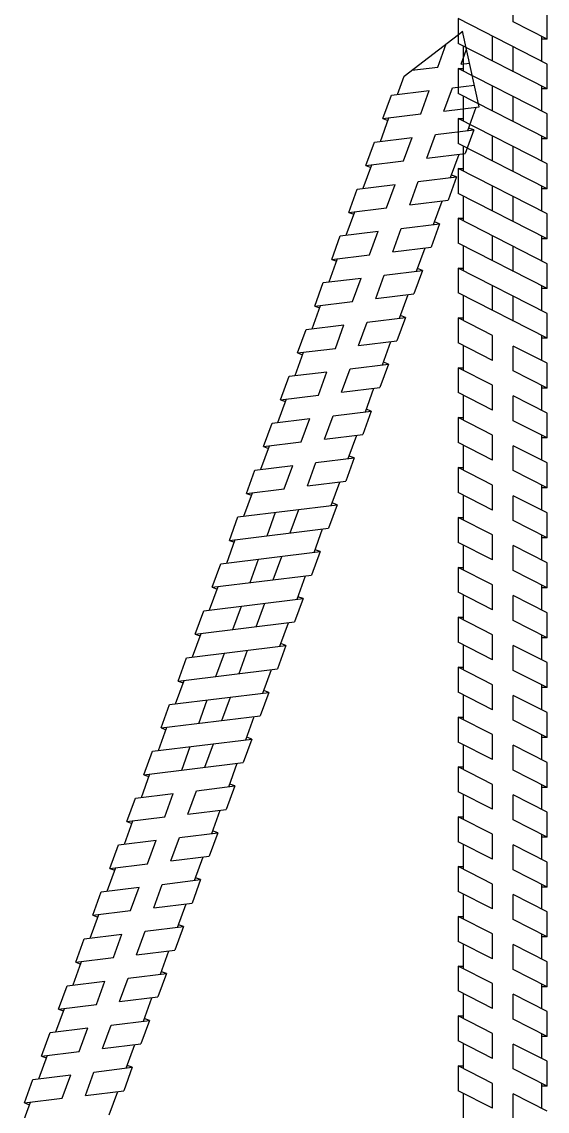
# Model space of a CAD drawing. Header units: millimetres. Extents: x -1985 to 969, y 203 to 500.
# Drawn here: x -1868.03 to -1865.08, y 467.37 to 473.48 of the extents above; entities that cross this region are included whole.
import ezdxf

# ---------------------------------------------------------------- set-up
doc = ezdxf.new("R2010")
doc.units = ezdxf.units.MM
doc.layers.add('ШПАЛА', color=7, linetype='Continuous')

msp = doc.modelspace()

# ---------------------------------------------------------------- linework, layer by layer
at = {"color": 252}
for p, q in [((-1865.0829, 473.2471), (-1865.5829, 473.5019)), ((-1865.5829, 473.5019), (-1865.5829, 473.3619)), ((-1865.0829, 473.3873), (-1865.0829, 473.5273)), ((-1865.0829, 473.3873), (-1865.2731, 473.4842)), ((-1865.8862, 473.178), (-1865.5568, 473.4312)), ((-1865.4641, 473.0068), (-1865.5579, 473.4317)), ((-1865.0829, 473.3873), (-1865.1128, 473.3873)), ((-1865.0829, 473.1071), (-1865.5829, 473.3619)), ((-1865.8422, 473.2119), (-1865.6965, 473.2298)), ((-1865.0829, 472.9669), (-1865.5829, 473.2217)), ((-1865.5829, 473.2217), (-1865.5528, 473.2217)), ((-1865.5829, 473.2217), (-1865.5829, 473.0817)), ((-1865.5663, 473.2457), (-1865.5182, 473.2517)), ((-1865.0829, 473.1071), (-1865.0829, 473.2471)), ((-1865.9563, 473.072), (-1865.7445, 473.098)), ((-1865.6142, 473.114), (-1865.4911, 473.1291)), ((-1865.0829, 472.8269), (-1865.5829, 473.0817)), ((-1865.0829, 473.1071), (-1865.1128, 473.1071)), ((-1866.0042, 472.9404), (-1865.9563, 473.072)), ((-1866.0042, 472.9404), (-1865.7924, 472.9665)), ((-1865.6621, 472.9824), (-1865.4641, 473.0068)), ((-1865.0829, 472.8269), (-1865.0829, 472.9669)), ((-1866.0042, 472.9404), (-1865.9761, 472.9302)), ((-1865.0829, 472.6867), (-1865.5829, 472.9415)), ((-1865.5829, 472.9415), (-1865.5528, 472.9415)), ((-1865.5829, 472.9415), (-1865.5829, 472.8015)), ((-1866.0522, 472.8087), (-1865.8403, 472.8347)), ((-1865.7101, 472.8507), (-1865.4952, 472.8771)), ((-1865.4952, 472.8771), (-1865.5431, 472.7455)), ((-1865.4952, 472.8771), (-1865.5235, 472.8874)), ((-1866.1, 472.6771), (-1866.0522, 472.8087)), ((-1865.0829, 472.5467), (-1865.5829, 472.8015)), ((-1865.0829, 472.8269), (-1865.1128, 472.8269)), ((-1865.7579, 472.7192), (-1865.5431, 472.7455)), ((-1866.1, 472.6771), (-1865.8882, 472.7032)), ((-1866.1, 472.6771), (-1866.072, 472.6669)), ((-1865.0829, 472.4062), (-1865.5829, 472.661)), ((-1865.5829, 472.661), (-1865.5528, 472.661)), ((-1865.5829, 472.661), (-1865.5829, 472.521)), ((-1865.0829, 472.5467), (-1865.0829, 472.6867)), ((-1865.806, 472.5871), (-1865.5911, 472.6135)), ((-1865.5911, 472.6135), (-1865.639, 472.482)), ((-1865.5911, 472.6135), (-1865.6194, 472.6238)), ((-1866.196, 472.4136), (-1866.1481, 472.5451)), ((-1866.1481, 472.5451), (-1865.9363, 472.5711)), ((-1865.0829, 472.5467), (-1865.1128, 472.5467)), ((-1865.8539, 472.4556), (-1865.639, 472.482)), ((-1865.0829, 472.2662), (-1865.5829, 472.521)), ((-1866.196, 472.4136), (-1865.9841, 472.4396)), ((-1866.196, 472.4136), (-1866.1679, 472.4033)), ((-1865.0829, 472.2662), (-1865.0829, 472.4062)), ((-1865.9018, 472.3238), (-1865.6869, 472.3502)), ((-1865.6869, 472.3502), (-1865.7348, 472.2187)), ((-1865.6869, 472.3502), (-1865.7153, 472.3605)), ((-1865.0829, 472.126), (-1865.5829, 472.3808)), ((-1865.5829, 472.3808), (-1865.5528, 472.3808)), ((-1865.5829, 472.3808), (-1865.5829, 472.2408)), ((-1866.2918, 472.1503), (-1866.2439, 472.2818)), ((-1866.2439, 472.2818), (-1866.0321, 472.3078)), ((-1865.9497, 472.1923), (-1865.7348, 472.2187)), ((-1865.0829, 471.986), (-1865.5829, 472.2408)), ((-1865.0829, 472.2662), (-1865.1128, 472.2662)), ((-1866.2918, 472.1503), (-1866.08, 472.1763)), ((-1866.2918, 472.1503), (-1866.2637, 472.1401)), ((-1865.7824, 472.088), (-1865.8107, 472.0983)), ((-1865.0829, 471.8469), (-1865.5829, 472.1017)), ((-1865.5829, 472.1017), (-1865.5528, 472.1017)), ((-1865.5829, 472.1017), (-1865.5829, 471.9617)), ((-1865.0829, 471.986), (-1865.0829, 472.126)), ((-1866.3394, 472.0196), (-1866.1275, 472.0456)), ((-1865.9973, 472.0616), (-1865.7824, 472.088)), ((-1865.7824, 472.088), (-1865.8303, 471.9564)), ((-1866.3873, 471.888), (-1866.3394, 472.0196)), ((-1865.0829, 471.986), (-1865.1128, 471.986)), ((-1866.3873, 471.888), (-1866.1754, 471.914)), ((-1866.0452, 471.93), (-1865.8303, 471.9564)), ((-1865.0829, 471.7069), (-1865.5829, 471.9617)), ((-1866.3873, 471.888), (-1866.3592, 471.8778)), ((-1866.0931, 471.7983), (-1865.8782, 471.8247)), ((-1865.8782, 471.8247), (-1865.9261, 471.6931)), ((-1865.8782, 471.8247), (-1865.9065, 471.835)), ((-1865.5829, 471.8215), (-1865.5528, 471.8215)), ((-1865.5829, 471.8215), (-1865.5829, 471.6815)), ((-1865.39, 471.7232), (-1865.5829, 471.8215)), ((-1865.0829, 471.7069), (-1865.0829, 471.8469)), ((-1866.4831, 471.6247), (-1866.4352, 471.7563)), ((-1866.4352, 471.7563), (-1866.2234, 471.7823)), ((-1866.141, 471.6667), (-1865.9261, 471.6931)), ((-1865.39, 471.5832), (-1865.5829, 471.6815)), ((-1865.0829, 471.7069), (-1865.1128, 471.7069)), ((-1866.4831, 471.6247), (-1866.2713, 471.6507)), ((-1866.4831, 471.6247), (-1866.455, 471.6145)), ((-1865.0829, 471.5667), (-1865.2731, 471.6636)), ((-1866.1887, 471.5357), (-1865.9738, 471.5621)), ((-1865.9738, 471.5621), (-1866.0217, 471.4306)), ((-1865.9738, 471.5621), (-1866.0021, 471.5724)), ((-1865.0829, 471.4267), (-1865.0829, 471.5667)), ((-1866.5787, 471.3622), (-1866.5308, 471.4937)), ((-1866.5308, 471.4937), (-1866.3189, 471.5197)), ((-1865.5829, 471.5421), (-1865.5528, 471.5421)), ((-1865.5829, 471.5421), (-1865.5829, 471.4021)), ((-1865.39, 471.4438), (-1865.5829, 471.5421)), ((-1865.0829, 471.4267), (-1865.2731, 471.5236)), ((-1866.2365, 471.4042), (-1866.0217, 471.4306)), ((-1865.0829, 471.4267), (-1865.1128, 471.4267)), ((-1866.5787, 471.3622), (-1866.3668, 471.3882)), ((-1866.5787, 471.3622), (-1866.5506, 471.352)), ((-1865.39, 471.3038), (-1865.5829, 471.4021)), ((-1865.0829, 471.2874), (-1865.2731, 471.3843)), ((-1866.0696, 471.2988), (-1866.0979, 471.3091)), ((-1866.6266, 471.2304), (-1866.4148, 471.2565)), ((-1866.2845, 471.2724), (-1866.0696, 471.2988)), ((-1866.0696, 471.2988), (-1866.1175, 471.1673)), ((-1865.5829, 471.2619), (-1865.5528, 471.2619)), ((-1865.5829, 471.2619), (-1865.5829, 471.1219)), ((-1865.39, 471.1637), (-1865.5829, 471.2619)), ((-1865.0829, 471.1474), (-1865.2731, 471.2443)), ((-1865.0829, 471.1474), (-1865.0829, 471.2874)), ((-1866.6745, 471.0989), (-1866.6266, 471.2304)), ((-1866.6745, 471.0989), (-1866.4626, 471.1249)), ((-1866.3324, 471.1409), (-1866.1175, 471.1673)), ((-1865.39, 471.0237), (-1865.5829, 471.1219)), ((-1865.0829, 471.1474), (-1865.1128, 471.1474)), ((-1866.6745, 471.0989), (-1866.6464, 471.0887)), ((-1865.0829, 471.0072), (-1865.2731, 471.1041)), ((-1866.3802, 471.0094), (-1866.1654, 471.0358)), ((-1866.1654, 471.0358), (-1866.2133, 470.9042)), ((-1866.1654, 471.0358), (-1866.1937, 471.0461)), ((-1865.0829, 470.8672), (-1865.0829, 471.0072)), ((-1866.7702, 470.8358), (-1866.7224, 470.9674)), ((-1866.7224, 470.9674), (-1866.5105, 470.9934)), ((-1865.5829, 470.9812), (-1865.5528, 470.9812)), ((-1865.5829, 470.9812), (-1865.5829, 470.8412)), ((-1865.39, 470.8829), (-1865.5829, 470.9812)), ((-1865.0829, 470.8672), (-1865.2731, 470.9641)), ((-1866.4281, 470.8778), (-1866.2133, 470.9042)), ((-1866.7702, 470.8358), (-1866.5584, 470.8618)), ((-1866.7702, 470.8358), (-1866.7422, 470.8256)), ((-1865.39, 470.7429), (-1865.5829, 470.8412)), ((-1865.0829, 470.7265), (-1865.2731, 470.8233)), ((-1865.0829, 470.8672), (-1865.1128, 470.8672)), ((-1866.8182, 470.7041), (-1866.2612, 470.7725)), ((-1866.2612, 470.7725), (-1866.3091, 470.6409)), ((-1866.2612, 470.7725), (-1866.2895, 470.7828)), ((-1866.8661, 470.5725), (-1866.8182, 470.7041)), ((-1865.5829, 470.701), (-1865.5528, 470.701)), ((-1865.5829, 470.701), (-1865.5829, 470.561)), ((-1865.39, 470.6027), (-1865.5829, 470.701)), ((-1865.0829, 470.5865), (-1865.0829, 470.7265)), ((-1866.8661, 470.5725), (-1866.3091, 470.6409)), ((-1865.0829, 470.5865), (-1865.2731, 470.6833)), ((-1866.8661, 470.5725), (-1866.838, 470.5623)), ((-1865.0829, 470.5865), (-1865.1128, 470.5865)), ((-1866.914, 470.4408), (-1866.357, 470.5092)), ((-1866.357, 470.5092), (-1866.4049, 470.3776)), ((-1866.357, 470.5092), (-1866.3853, 470.5195)), ((-1865.39, 470.4627), (-1865.5829, 470.561)), ((-1865.0829, 470.4463), (-1865.2731, 470.5432)), ((-1865.0829, 470.3063), (-1865.0829, 470.4463)), ((-1866.9619, 470.3092), (-1866.914, 470.4408)), ((-1865.5829, 470.4208), (-1865.5528, 470.4208)), ((-1865.5829, 470.4208), (-1865.5829, 470.2808)), ((-1865.39, 470.3225), (-1865.5829, 470.4208)), ((-1865.0829, 470.3063), (-1865.2731, 470.4032)), ((-1866.9619, 470.3092), (-1866.4049, 470.3776)), ((-1866.9619, 470.3092), (-1866.9338, 470.299)), ((-1865.39, 470.1825), (-1865.5829, 470.2808)), ((-1865.0829, 470.1661), (-1865.2731, 470.263)), ((-1865.0829, 470.3063), (-1865.1128, 470.3063)), ((-1867.0098, 470.1775), (-1866.4529, 470.2459)), ((-1866.4529, 470.2459), (-1866.5007, 470.1143)), ((-1866.4529, 470.2459), (-1866.4812, 470.2562)), ((-1867.0577, 470.0459), (-1867.0098, 470.1775)), ((-1865.5829, 470.1406), (-1865.5528, 470.1406)), ((-1865.5829, 470.1406), (-1865.5829, 470.0006)), ((-1865.39, 470.0423), (-1865.5829, 470.1406)), ((-1865.0829, 470.0261), (-1865.0829, 470.1661)), ((-1867.0577, 470.0459), (-1866.5007, 470.1143)), ((-1865.0829, 470.0261), (-1865.2731, 470.123)), ((-1867.0577, 470.0459), (-1867.0297, 470.0357)), ((-1865.0829, 470.0261), (-1865.1128, 470.0261)), ((-1867.1058, 469.9139), (-1866.5488, 469.9823)), ((-1866.5488, 469.9823), (-1866.5967, 469.8507)), ((-1866.5488, 469.9823), (-1866.5771, 469.9926)), ((-1865.39, 469.9023), (-1865.5829, 470.0006)), ((-1865.0829, 469.8859), (-1865.2731, 469.9828)), ((-1867.1537, 469.7823), (-1867.1058, 469.9139)), ((-1867.1537, 469.7823), (-1866.5967, 469.8507)), ((-1865.5829, 469.8601), (-1865.5528, 469.8601)), ((-1865.5829, 469.8601), (-1865.5829, 469.7201)), ((-1865.39, 469.7619), (-1865.5829, 469.8601)), ((-1865.0829, 469.7459), (-1865.2731, 469.8428)), ((-1865.0829, 469.7459), (-1865.0829, 469.8859)), ((-1867.1537, 469.7823), (-1867.1256, 469.7721)), ((-1867.2016, 469.6506), (-1866.6446, 469.719)), ((-1866.6446, 469.719), (-1866.6925, 469.5874)), ((-1866.6446, 469.719), (-1866.6729, 469.7293)), ((-1865.39, 469.6219), (-1865.5829, 469.7201)), ((-1865.0829, 469.7459), (-1865.1128, 469.7459)), ((-1867.2495, 469.5191), (-1867.2016, 469.6506)), ((-1865.0829, 469.6054), (-1865.2731, 469.7023)), ((-1867.2495, 469.5191), (-1866.6925, 469.5874)), ((-1865.0829, 469.4654), (-1865.0829, 469.6054)), ((-1865.5829, 469.5799), (-1865.5528, 469.5799)), ((-1865.5829, 469.5799), (-1865.5829, 469.4399)), ((-1865.39, 469.4817), (-1865.5829, 469.5799)), ((-1865.0829, 469.4654), (-1865.2731, 469.5623)), ((-1867.2495, 469.5191), (-1867.2214, 469.5088)), ((-1866.7401, 469.4567), (-1866.7684, 469.467)), ((-1865.0829, 469.4654), (-1865.1128, 469.4654)), ((-1867.2971, 469.3883), (-1866.7401, 469.4567)), ((-1866.7401, 469.4567), (-1866.788, 469.3252)), ((-1865.39, 469.3417), (-1865.5829, 469.4399)), ((-1865.0829, 469.3252), (-1865.2731, 469.4221)), ((-1867.345, 469.2568), (-1867.2971, 469.3883)), ((-1867.345, 469.2568), (-1866.788, 469.3252)), ((-1865.5829, 469.3008), (-1865.5528, 469.3008)), ((-1865.5829, 469.3008), (-1865.5829, 469.1608)), ((-1865.39, 469.2026), (-1865.5829, 469.3008)), ((-1865.0829, 469.1852), (-1865.2731, 469.2821)), ((-1865.0829, 469.1852), (-1865.0829, 469.3252)), ((-1867.345, 469.2568), (-1867.3169, 469.2466)), ((-1867.0508, 469.1671), (-1866.8359, 469.1934)), ((-1866.8359, 469.1934), (-1866.8838, 469.0619)), ((-1866.8359, 469.1934), (-1866.8642, 469.2037)), ((-1865.39, 469.0626), (-1865.5829, 469.1608)), ((-1865.0829, 469.1852), (-1865.1128, 469.1852)), ((-1867.4408, 468.9935), (-1867.3929, 469.1251)), ((-1867.3929, 469.1251), (-1867.1811, 469.1511)), ((-1865.0829, 469.0461), (-1865.2731, 469.143)), ((-1867.0987, 469.0355), (-1866.8838, 469.0619)), ((-1865.0829, 468.9061), (-1865.0829, 469.0461)), ((-1867.4408, 468.9935), (-1867.2289, 469.0195)), ((-1867.4408, 468.9935), (-1867.4127, 468.9833)), ((-1865.5829, 469.0207), (-1865.5528, 469.0207)), ((-1865.5829, 469.0207), (-1865.5829, 468.8807)), ((-1865.39, 468.9224), (-1865.5829, 469.0207)), ((-1865.0829, 468.9061), (-1865.2731, 469.003)), ((-1867.1463, 468.9045), (-1866.9315, 468.9309)), ((-1866.9315, 468.9309), (-1866.9794, 468.7993)), ((-1866.9315, 468.9309), (-1866.9598, 468.9412)), ((-1867.5363, 468.731), (-1867.4885, 468.8625)), ((-1867.4885, 468.8625), (-1867.2766, 468.8885)), ((-1865.39, 468.7824), (-1865.5829, 468.8807)), ((-1865.0829, 468.7659), (-1865.2731, 468.8628)), ((-1865.0829, 468.9061), (-1865.1128, 468.9061)), ((-1867.1942, 468.773), (-1866.9794, 468.7993)), ((-1867.5363, 468.731), (-1867.3245, 468.757)), ((-1867.5363, 468.731), (-1867.5083, 468.7207)), ((-1865.5829, 468.7413), (-1865.5528, 468.7413)), ((-1865.5829, 468.7413), (-1865.5829, 468.6013)), ((-1865.39, 468.643), (-1865.5829, 468.7413)), ((-1865.0829, 468.6259), (-1865.0829, 468.7659)), ((-1867.0273, 468.6676), (-1867.0556, 468.6779)), ((-1865.0829, 468.6259), (-1865.2731, 468.7228)), ((-1867.5843, 468.5992), (-1867.3725, 468.6252)), ((-1867.2422, 468.6412), (-1867.0273, 468.6676)), ((-1867.0273, 468.6676), (-1867.0752, 468.5361)), ((-1865.0829, 468.6259), (-1865.1128, 468.6259)), ((-1867.6322, 468.4677), (-1867.5843, 468.5992)), ((-1865.39, 468.503), (-1865.5829, 468.6013)), ((-1865.0829, 468.4865), (-1865.2731, 468.5834)), ((-1867.6322, 468.4677), (-1867.4203, 468.4937)), ((-1867.2901, 468.5097), (-1867.0752, 468.5361)), ((-1865.0829, 468.3465), (-1865.0829, 468.4865)), ((-1867.6322, 468.4677), (-1867.6041, 468.4574)), ((-1865.5829, 468.4611), (-1865.5528, 468.4611)), ((-1865.5829, 468.4611), (-1865.5829, 468.3211)), ((-1865.39, 468.3628), (-1865.5829, 468.4611)), ((-1865.0829, 468.3465), (-1865.2731, 468.4434)), ((-1867.3382, 468.3774), (-1867.1233, 468.4038)), ((-1867.1233, 468.4038), (-1867.1712, 468.2723)), ((-1867.1233, 468.4038), (-1867.1516, 468.4141)), ((-1867.7282, 468.2039), (-1867.6803, 468.3354)), ((-1867.6803, 468.3354), (-1867.4685, 468.3614)), ((-1865.39, 468.2228), (-1865.5829, 468.3211)), ((-1865.0829, 468.2063), (-1865.2731, 468.3032)), ((-1865.0829, 468.3465), (-1865.1128, 468.3465)), ((-1867.3861, 468.2459), (-1867.1712, 468.2723)), ((-1867.7282, 468.2039), (-1867.5163, 468.2299)), ((-1867.7282, 468.2039), (-1867.7001, 468.1937)), ((-1865.5829, 468.1826), (-1865.5528, 468.1826)), ((-1865.5829, 468.1826), (-1865.5829, 468.0426)), ((-1865.39, 468.0843), (-1865.5829, 468.1826)), ((-1865.0829, 468.0663), (-1865.0829, 468.2063)), ((-1867.434, 468.1141), (-1867.2192, 468.1405)), ((-1867.2192, 468.1405), (-1867.267, 468.009)), ((-1867.2192, 468.1405), (-1867.2475, 468.1508)), ((-1865.0829, 468.0663), (-1865.2731, 468.1632)), ((-1867.824, 467.9406), (-1867.7761, 468.0721)), ((-1867.7761, 468.0721), (-1867.5643, 468.0981)), ((-1865.0829, 468.0663), (-1865.1128, 468.0663)), ((-1867.4819, 467.9826), (-1867.267, 468.009)), ((-1865.39, 467.9443), (-1865.5829, 468.0426)), ((-1865.0829, 467.9278), (-1865.2731, 468.0247)), ((-1867.824, 467.9406), (-1867.6122, 467.9666)), ((-1867.824, 467.9406), (-1867.7959, 467.9304)), ((-1867.5299, 467.8508), (-1867.315, 467.8772)), ((-1867.315, 467.8772), (-1867.3629, 467.7457)), ((-1867.315, 467.8772), (-1867.3433, 467.8875)), ((-1865.5829, 467.9024), (-1865.5528, 467.9024)), ((-1865.5829, 467.9024), (-1865.5829, 467.7624)), ((-1865.39, 467.8041), (-1865.5829, 467.9024)), ((-1865.0829, 467.7878), (-1865.2731, 467.8847)), ((-1865.0829, 467.7878), (-1865.0829, 467.9278)), ((-1867.872, 467.8088), (-1867.6601, 467.8348)), ((-1867.9198, 467.6773), (-1867.872, 467.8088)), ((-1865.39, 467.6641), (-1865.5829, 467.7624)), ((-1865.0829, 467.7878), (-1865.1128, 467.7878)), ((-1867.9198, 467.6773), (-1867.708, 467.7033)), ((-1867.5777, 467.7193), (-1867.3629, 467.7457)), ((-1865.0829, 467.6476), (-1865.2731, 467.7445)), ((-1867.9198, 467.6773), (-1867.8918, 467.6671)), ((-1865.0829, 467.5076), (-1865.0829, 467.6476)), ((-1867.9678, 467.5455), (-1867.756, 467.5716)), ((-1867.6257, 467.5875), (-1867.4108, 467.6139)), ((-1867.4108, 467.6139), (-1867.4587, 467.4824)), ((-1867.4108, 467.6139), (-1867.4391, 467.6242)), ((-1865.5829, 467.6222), (-1865.5528, 467.6222)), ((-1865.5829, 467.6222), (-1865.5829, 467.4822)), ((-1865.39, 467.5239), (-1865.5829, 467.6222)), ((-1865.0829, 467.5076), (-1865.2731, 467.6045)), ((-1868.0157, 467.414), (-1867.9678, 467.5455)), ((-1865.0829, 467.5076), (-1865.1128, 467.5076)), ((-1867.6736, 467.456), (-1867.4587, 467.4824)), ((-1865.39, 467.3839), (-1865.5829, 467.4822)), ((-1865.0829, 467.3674), (-1865.2731, 467.4643)), ((-1868.0157, 467.414), (-1867.8038, 467.44)), ((-1868.0157, 467.414), (-1867.9876, 467.4038))]:
    msp.add_line(p, q, dxfattribs=at)
at = {"layer": 'ШПАЛА', "color": 252}
for p, q in [((-1865.2731, 473.4842), (-1865.2731, 473.6242)), ((-1865.39, 473.2636), (-1865.39, 473.4036)), ((-1865.1128, 473.2623), (-1865.1128, 473.4025)), ((-1865.6965, 473.2298), (-1865.649, 473.3604)), ((-1865.5663, 473.2457), (-1865.5355, 473.3302)), ((-1865.5528, 473.2063), (-1865.5528, 473.3465)), ((-1865.2731, 473.204), (-1865.2731, 473.344)), ((-1865.9231, 473.0761), (-1865.8858, 473.1783)), ((-1865.7924, 472.9665), (-1865.7445, 473.098)), ((-1865.6621, 472.9824), (-1865.6142, 473.114)), ((-1865.39, 472.9834), (-1865.39, 473.1234)), ((-1865.1128, 472.9821), (-1865.1128, 473.1223)), ((-1865.5528, 472.9261), (-1865.5528, 473.0663)), ((-1865.2731, 472.9238), (-1865.2731, 473.0638)), ((-1865.5287, 472.873), (-1865.4808, 473.0047)), ((-1866.0189, 472.8128), (-1865.9709, 472.9445)), ((-1865.8882, 472.7032), (-1865.8403, 472.8347)), ((-1865.7579, 472.7192), (-1865.7101, 472.8507)), ((-1865.39, 472.7032), (-1865.39, 472.8432)), ((-1865.1128, 472.7019), (-1865.1128, 472.8421)), ((-1865.5528, 472.6456), (-1865.5528, 472.7861)), ((-1865.2731, 472.6436), (-1865.2731, 472.7836)), ((-1865.6247, 472.6094), (-1865.5766, 472.7414)), ((-1866.1148, 472.5492), (-1866.0668, 472.6812)), ((-1865.8539, 472.4556), (-1865.806, 472.5871)), ((-1865.9841, 472.4396), (-1865.9363, 472.5711)), ((-1865.39, 472.4227), (-1865.39, 472.5627)), ((-1865.1128, 472.4214), (-1865.1128, 472.5619)), ((-1865.7205, 472.3461), (-1865.6726, 472.4778)), ((-1865.5528, 472.3654), (-1865.5528, 472.5056)), ((-1865.2731, 472.3631), (-1865.2731, 472.5031)), ((-1866.2106, 472.2859), (-1866.1627, 472.4177)), ((-1866.08, 472.1763), (-1866.0321, 472.3078)), ((-1865.9497, 472.1923), (-1865.9018, 472.3238)), ((-1865.39, 472.1425), (-1865.39, 472.2825)), ((-1865.1128, 472.1413), (-1865.1128, 472.2814)), ((-1865.5528, 472.0864), (-1865.5528, 472.2254)), ((-1865.2731, 472.0829), (-1865.2731, 472.2229)), ((-1865.816, 472.0838), (-1865.7684, 472.2145)), ((-1866.3061, 472.0237), (-1866.2585, 472.1544)), ((-1866.1754, 471.914), (-1866.1275, 472.0456)), ((-1866.0452, 471.93), (-1865.9973, 472.0616)), ((-1865.39, 471.8634), (-1865.39, 472.0034)), ((-1865.1128, 471.8622), (-1865.1128, 472.0013)), ((-1865.9118, 471.8205), (-1865.8638, 471.9523)), ((-1865.5528, 471.8062), (-1865.5528, 471.9464)), ((-1865.2731, 471.8038), (-1865.2731, 471.9438)), ((-1866.4019, 471.7604), (-1866.354, 471.8921)), ((-1866.141, 471.6667), (-1866.0931, 471.7983)), ((-1866.2713, 471.6507), (-1866.2234, 471.7823)), ((-1866.0073, 471.558), (-1865.9597, 471.689)), ((-1865.39, 471.5832), (-1865.39, 471.7232)), ((-1865.1128, 471.582), (-1865.1128, 471.7222)), ((-1866.4975, 471.4978), (-1866.4498, 471.6288)), ((-1865.5528, 471.5268), (-1865.5528, 471.6662)), ((-1865.2731, 471.5236), (-1865.2731, 471.6636)), ((-1866.3668, 471.3882), (-1866.3189, 471.5197)), ((-1866.2365, 471.4042), (-1866.1887, 471.5357)), ((-1866.1032, 471.2947), (-1866.0552, 471.4264)), ((-1865.39, 471.3038), (-1865.39, 471.4438)), ((-1865.1128, 471.3026), (-1865.1128, 471.442)), ((-1866.5933, 471.2345), (-1866.5454, 471.3663)), ((-1865.5528, 471.2466), (-1865.5528, 471.3868)), ((-1865.2731, 471.2443), (-1865.2731, 471.3843)), ((-1866.4626, 471.1249), (-1866.4148, 471.2565)), ((-1866.3324, 471.1409), (-1866.2845, 471.2724)), ((-1866.1989, 471.0316), (-1866.1511, 471.1632)), ((-1865.39, 471.0237), (-1865.39, 471.1637)), ((-1865.1128, 471.0224), (-1865.1128, 471.1626)), ((-1866.6891, 470.9715), (-1866.6412, 471.103)), ((-1865.5528, 470.9659), (-1865.5528, 471.1066)), ((-1865.2731, 470.9641), (-1865.2731, 471.1041)), ((-1866.4281, 470.8778), (-1866.3802, 471.0094)), ((-1866.5584, 470.8618), (-1866.5105, 470.9934)), ((-1866.2948, 470.7683), (-1866.2468, 470.9001)), ((-1865.39, 470.7429), (-1865.39, 470.8829)), ((-1865.1128, 470.7417), (-1865.1128, 470.8824)), ((-1866.7849, 470.7082), (-1866.737, 470.8399)), ((-1865.5528, 470.6857), (-1865.5528, 470.8259)), ((-1865.2731, 470.6833), (-1865.2731, 470.8233)), ((-1866.6542, 470.5985), (-1866.6063, 470.7301)), ((-1866.524, 470.6145), (-1866.4761, 470.7461)), ((-1866.3906, 470.505), (-1866.3426, 470.6368)), ((-1866.8807, 470.4449), (-1866.8328, 470.5766)), ((-1865.39, 470.4627), (-1865.39, 470.6027)), ((-1865.1128, 470.4615), (-1865.1128, 470.6017)), ((-1865.5528, 470.4055), (-1865.5528, 470.5457)), ((-1865.2731, 470.4032), (-1865.2731, 470.5432)), ((-1866.7501, 470.3352), (-1866.7022, 470.4668)), ((-1866.6198, 470.3512), (-1866.5719, 470.4828)), ((-1866.4864, 470.2418), (-1866.4385, 470.3735)), ((-1865.39, 470.1825), (-1865.39, 470.3225)), ((-1865.1128, 470.1813), (-1865.1128, 470.3215)), ((-1866.9766, 470.1816), (-1866.9286, 470.3133)), ((-1865.5528, 470.1253), (-1865.5528, 470.2655)), ((-1865.2731, 470.123), (-1865.2731, 470.263)), ((-1866.8459, 470.0719), (-1866.798, 470.2035)), ((-1866.7156, 470.0879), (-1866.6677, 470.2195)), ((-1866.5824, 469.9782), (-1866.5343, 470.1102)), ((-1867.0725, 469.918), (-1867.0245, 470.05)), ((-1865.39, 469.9023), (-1865.39, 470.0423)), ((-1865.1128, 469.9011), (-1865.1128, 470.0413)), ((-1866.8116, 469.8244), (-1866.7637, 469.9559)), ((-1865.5528, 469.8448), (-1865.5528, 469.9853)), ((-1865.2731, 469.8428), (-1865.2731, 469.9828)), ((-1866.9418, 469.8084), (-1866.8939, 469.9399)), ((-1866.6782, 469.7149), (-1866.6302, 469.8466)), ((-1867.1683, 469.6547), (-1867.1204, 469.7864)), ((-1865.39, 469.6219), (-1865.39, 469.7619)), ((-1865.1128, 469.6206), (-1865.1128, 469.7611)), ((-1867.0377, 469.5451), (-1866.9898, 469.6766)), ((-1866.9074, 469.5611), (-1866.8595, 469.6926)), ((-1865.5528, 469.5646), (-1865.5528, 469.7048)), ((-1865.2731, 469.5623), (-1865.2731, 469.7023)), ((-1866.7736, 469.4526), (-1866.7261, 469.5833)), ((-1867.2638, 469.3924), (-1867.2162, 469.5231)), ((-1865.39, 469.3417), (-1865.39, 469.4817)), ((-1865.1128, 469.3404), (-1865.1128, 469.4806)), ((-1867.1331, 469.2828), (-1867.0852, 469.4144)), ((-1867.0028, 469.2988), (-1866.955, 469.4304)), ((-1865.5528, 469.2855), (-1865.5528, 469.4246)), ((-1865.2731, 469.2821), (-1865.2731, 469.4221)), ((-1866.8695, 469.1893), (-1866.8215, 469.3211)), ((-1867.3596, 469.1291), (-1867.3117, 469.2609)), ((-1867.0987, 469.0355), (-1867.0508, 469.1671)), ((-1865.39, 469.0626), (-1865.39, 469.2026)), ((-1865.1128, 469.0613), (-1865.1128, 469.2004)), ((-1867.2289, 469.0195), (-1867.1811, 469.1511)), ((-1865.5528, 469.0053), (-1865.5528, 469.1455)), ((-1865.2731, 469.003), (-1865.2731, 469.143)), ((-1866.965, 468.9268), (-1866.9174, 469.0578)), ((-1867.4552, 468.8666), (-1867.4075, 468.9976)), ((-1865.39, 468.7824), (-1865.39, 468.9224)), ((-1865.1128, 468.7811), (-1865.1128, 468.9213)), ((-1867.3245, 468.757), (-1867.2766, 468.8885)), ((-1867.1942, 468.773), (-1867.1463, 468.9045)), ((-1865.5528, 468.7259), (-1865.5528, 468.8653)), ((-1865.2731, 468.7228), (-1865.2731, 468.8628)), ((-1867.0609, 468.6635), (-1867.0129, 468.7952)), ((-1867.551, 468.6033), (-1867.5031, 468.735)), ((-1867.4203, 468.4937), (-1867.3725, 468.6252)), ((-1867.2901, 468.5097), (-1867.2422, 468.6412)), ((-1865.39, 468.503), (-1865.39, 468.643)), ((-1865.1128, 468.5017), (-1865.1128, 468.6411)), ((-1865.5528, 468.4457), (-1865.5528, 468.5859)), ((-1865.2731, 468.4434), (-1865.2731, 468.5834)), ((-1867.1569, 468.3997), (-1867.1087, 468.5319)), ((-1867.647, 468.3395), (-1867.5989, 468.4718)), ((-1867.3861, 468.2459), (-1867.3382, 468.3774)), ((-1867.5163, 468.2299), (-1867.4685, 468.3614)), ((-1865.5528, 468.1672), (-1865.5528, 468.3057)), ((-1865.39, 468.2228), (-1865.39, 468.3628)), ((-1865.2731, 468.1632), (-1865.2731, 468.3032)), ((-1865.1128, 468.2215), (-1865.1128, 468.3617)), ((-1867.2527, 468.1364), (-1867.2048, 468.2681)), ((-1867.7429, 468.0762), (-1867.6949, 468.208)), ((-1867.6122, 467.9666), (-1867.5643, 468.0981)), ((-1867.4819, 467.9826), (-1867.434, 468.1141)), ((-1865.39, 467.9443), (-1865.39, 468.0843)), ((-1865.1128, 467.943), (-1865.1128, 468.0815)), ((-1867.3485, 467.8731), (-1867.3006, 468.0048)), ((-1865.5528, 467.887), (-1865.5528, 468.0272)), ((-1865.2731, 467.8847), (-1865.2731, 468.0247)), ((-1867.8387, 467.8129), (-1867.7907, 467.9447)), ((-1867.708, 467.7033), (-1867.6601, 467.8348)), ((-1867.5777, 467.7193), (-1867.5299, 467.8508)), ((-1865.39, 467.6641), (-1865.39, 467.8041)), ((-1865.1128, 467.6628), (-1865.1128, 467.803)), ((-1867.4444, 467.6098), (-1867.3964, 467.7415)), ((-1865.5528, 467.6068), (-1865.5528, 467.747)), ((-1865.2731, 467.6045), (-1865.2731, 467.7445)), ((-1867.9345, 467.5496), (-1867.8866, 467.6814)), ((-1867.8038, 467.44), (-1867.756, 467.5716)), ((-1867.6736, 467.456), (-1867.6257, 467.5875)), ((-1865.39, 467.3839), (-1865.39, 467.5239)), ((-1865.1128, 467.3826), (-1865.1128, 467.5228)), ((-1867.5403, 467.3462), (-1867.4923, 467.4783)), ((-1865.5528, 467.3266), (-1865.5528, 467.4668)), ((-1865.2731, 467.3243), (-1865.2731, 467.4643)), ((-1868.0305, 467.286), (-1867.9824, 467.4181))]:
    msp.add_line(p, q, dxfattribs=at)

doc.saveas('drawing.dxf')
